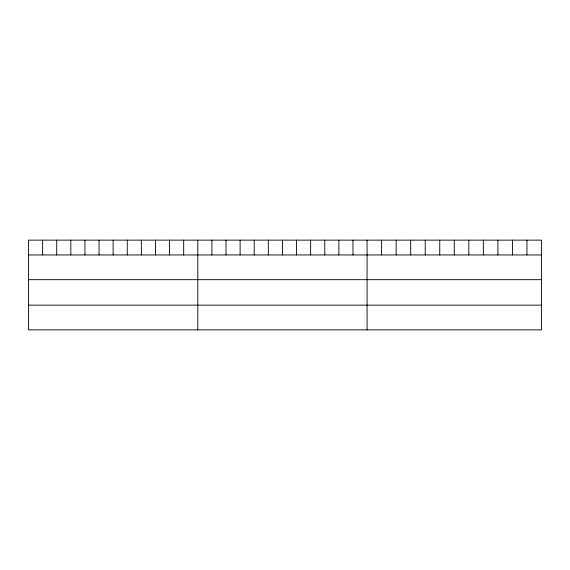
<?xml version="1.0" encoding="UTF-8"?>
<svg xmlns="http://www.w3.org/2000/svg" width="570" height="570" viewBox="0 0 570 570"><rect width="100%" height="100%" fill="white"/><g stroke="black" fill="none" stroke-linecap="round" stroke-linejoin="round"><path stroke-width="0.85" d="M541.5 254.954L541.5 329.866L28.5 329.866L28.5 240.134L541.5 240.134L541.5 254.954L28.5 254.954M28.5 279.678L541.5 279.678M28.5 305.149L541.5 305.149M526.965 240.134L526.965 254.954M512.43 240.134L512.43 254.954M497.895 240.134L497.895 254.954M483.36 240.134L483.36 254.954M468.825 240.134L468.825 254.954M454.29 240.134L454.29 254.954M439.755 240.134L439.755 254.954M425.22 240.134L425.22 254.954M410.685 240.134L410.685 254.954M396.15 240.134L396.15 254.954M381.615 240.134L381.615 254.954M367.08 240.134L367.08 329.866M352.972 240.134L352.972 254.954M338.865 240.134L338.865 254.954M324.757 240.134L324.757 254.954M310.65 240.134L310.65 254.954M296.543 240.134L296.543 254.954M282.435 240.134L282.435 254.954M268.328 240.134L268.328 254.954M254.22 240.134L254.22 254.954M240.113 240.134L240.113 254.954M226.005 240.134L226.005 254.954M211.897 240.134L211.897 254.954M197.79 240.134L197.79 329.866M183.683 240.134L183.683 254.954M169.575 240.134L169.575 254.954M155.468 240.134L155.468 254.954M141.36 240.134L141.36 254.954M127.252 240.134L127.252 254.954M113.145 240.134L113.145 254.954M99.038 240.134L99.038 254.954M84.93 240.134L84.93 254.954M70.823 240.134L70.823 254.954M56.715 240.134L56.715 254.954M42.608 240.134L42.608 254.954"/></g></svg>
